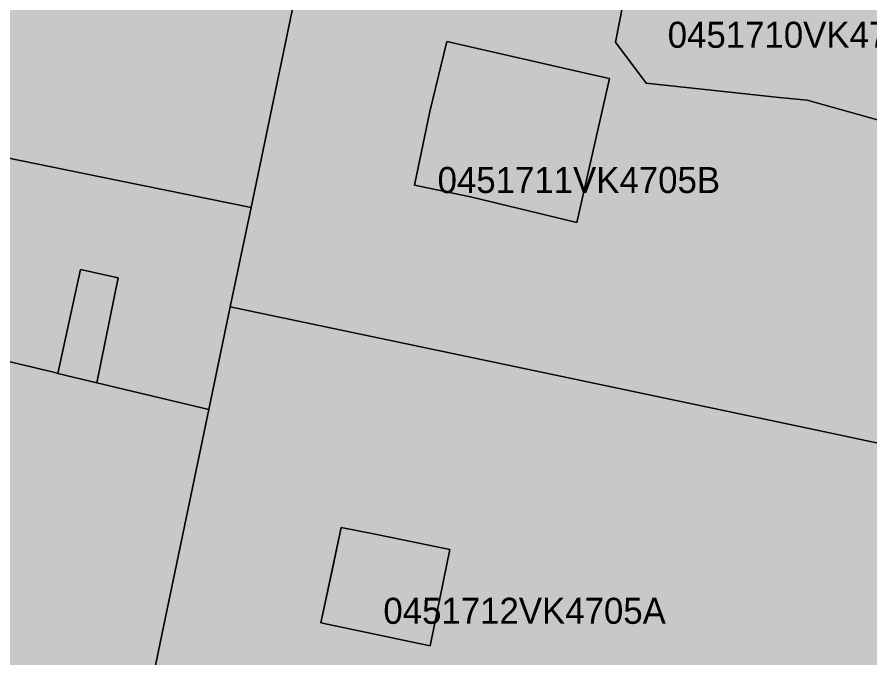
# Model space of a CAD drawing. Header units: metres. Extents: x -6 to 1255, y -2 to 532.
# Drawn here: x 693.21 to 725.99, y 428.17 to 452.78 of the extents above; entities that cross this region are included whole.
import ezdxf

# ---------------------------------------------------------------- set-up
doc = ezdxf.new("R2010")
doc.units = ezdxf.units.M
doc.header["$MEASUREMENT"] = 0
for name, color, linetype, lineweight, true_color in [('TPX_BUILDINGS', 7, 'CONTINUOUS', 0, 0x000000), ('TPX_BUILDINGS_HATCH', 7, 'CONTINUOUS', 0, 0xf0f0f0), ('TPX_BUILDINGS_SHADOWS_HATCH', 7, 'CONTINUOUS', 0, 0x000000), ('TPX_BUILDINGS_SHADOWS_OUTLINES', 7, 'CONTINUOUS', 0, 0x000000), ('TPX_CADASTRES', 7, 'CONTINUOUS', 0, 0x646464), ('TPX_CADASTRES_TEXT', 7, 'CONTINUOUS', 0, 0x000000)]:
    doc.layers.add(name, color=color, linetype=linetype, lineweight=lineweight, true_color=true_color)

msp = doc.modelspace()

# ---------------------------------------------------------------- hatches: boundary and pattern name
at = {"layer": 'TPX_BUILDINGS_HATCH'}
for points in [[(679.873, 464.378), (674.813, 451.018), (675.453, 450.888), (677.373, 450.498), (683.783, 449.198), (690.243, 447.898), (696.403, 446.648), (702.203, 445.468), (705.013, 458.948), (685.073, 463.258), (681.673, 463.988), (680.473, 464.248), (679.873, 464.378)], [(716.783, 454.768), (716.213, 451.818), (717.392, 450.238), (722.502, 449.698), (723.582, 449.588), (726.462, 448.778), (730.031, 447.775), (731.302, 447.417), (732.512, 452.947), (731.253, 453.26), (730.132, 453.538), (727.812, 454.118), (720.603, 455.918), (720.062, 453.228), (717.893, 453.278), (718.513, 456.448), (717.173, 456.778), (716.783, 454.768)], [(674.243, 448.328), (673.383, 444.198), (674.303, 443.978), (684.263, 441.608), (687.333, 440.878), (694.612, 439.138), (694.782, 439.098), (695.653, 443.088), (697.102, 442.768), (696.282, 438.738), (700.582, 437.708), (701.402, 441.658), (702.203, 445.468), (696.403, 446.648), (690.243, 447.898), (689.723, 445.208), (684.683, 446.338), (684.993, 447.848), (683.573, 448.138), (683.783, 449.198), (677.373, 450.498), (675.453, 450.888), (674.813, 451.018), (674.243, 448.328)], [(673.383, 444.198), (669.042, 423.508), (671.842, 422.888), (673.522, 422.518), (690.452, 418.738), (696.342, 417.428), (696.792, 419.548), (697.092, 420.988), (697.482, 422.868), (697.752, 424.148), (698.322, 426.878), (698.722, 428.808), (700.582, 437.708), (696.282, 438.738), (694.782, 439.098), (694.612, 439.138), (687.333, 440.878), (684.263, 441.608), (674.303, 443.978), (673.383, 444.198)]]:
    msp.add_hatch(color=256, dxfattribs=at).paths.add_polyline_path(points)
h = msp.add_hatch(color=256, dxfattribs=at)
h.paths.add_polyline_path([(702.203, 445.468), (701.402, 441.658), (713.122, 439.198), (723.902, 436.928), (724.252, 436.858), (728.772, 435.897), (731.302, 447.417), (730.031, 447.775), (726.462, 448.778), (723.582, 449.588), (722.502, 449.698), (717.392, 450.238), (716.213, 451.818), (716.783, 454.768), (717.173, 456.778), (713.123, 457.588), (708.823, 458.458), (705.013, 458.948), (702.203, 445.468)])
h.paths.add_polyline_path([(708.482, 446.328), (709.073, 449.158), (709.723, 451.838), (715.342, 450.568), (715.982, 450.428), (715.832, 449.738), (714.722, 444.888), (710.642, 445.878), (708.482, 446.328)], flags=16)
h = msp.add_hatch(color=256, dxfattribs=at)
h.paths.add_polyline_path([(698.722, 428.808), (698.322, 426.878), (701.192, 426.308), (700.602, 423.528), (700.952, 423.448), (702.432, 423.128), (706.022, 422.338), (712.932, 420.818), (713.122, 420.778), (720.092, 419.237), (721.882, 418.847), (724.892, 418.187), (728.772, 435.897), (724.252, 436.858), (723.902, 436.928), (713.122, 439.198), (701.402, 441.658), (700.582, 437.708), (698.722, 428.808)])
h.paths.add_polyline_path([(704.882, 429.518), (705.672, 433.178), (706.972, 432.918), (709.842, 432.328), (709.082, 428.628), (704.882, 429.518)], flags=16)
at = {"layer": 'TPX_BUILDINGS_SHADOWS_HATCH'}
for points in [[(709.073, 449.158), (708.482, 446.328), (710.642, 445.878), (714.722, 444.888), (715.832, 449.738), (715.982, 450.428), (715.342, 450.568), (709.723, 451.838), (709.073, 449.158)], [(695.653, 443.088), (694.782, 439.098), (696.282, 438.738), (697.102, 442.768), (695.653, 443.088)], [(705.33, 431.593), (704.882, 429.518), (709.082, 428.628), (709.842, 432.328), (706.972, 432.918), (705.672, 433.178), (705.33, 431.593)]]:
    msp.add_hatch(color=256, dxfattribs=at).paths.add_polyline_path(points)

# ---------------------------------------------------------------- linework, layer by layer
at = {"layer": 'TPX_BUILDINGS', "elevation": 0.042}
for points in [[(679.873, 464.378), (674.813, 451.018), (675.453, 450.888), (677.373, 450.498), (683.783, 449.198), (690.243, 447.898), (696.403, 446.648), (702.203, 445.468), (705.013, 458.948), (685.073, 463.258), (681.673, 463.988), (680.473, 464.248)], [(702.203, 445.468), (701.402, 441.658), (713.122, 439.198), (723.902, 436.928), (724.252, 436.858), (728.772, 435.897), (731.302, 447.417), (730.031, 447.775), (726.462, 448.778), (723.582, 449.588), (722.502, 449.698), (717.392, 450.238), (716.213, 451.818), (716.783, 454.768), (717.173, 456.778), (713.123, 457.588), (708.823, 458.458), (705.013, 458.948)], [(716.783, 454.768), (716.213, 451.818), (717.392, 450.238), (722.502, 449.698), (723.582, 449.588), (726.462, 448.778), (730.031, 447.775), (731.302, 447.417), (732.512, 452.947), (731.253, 453.26), (730.132, 453.538), (727.812, 454.118), (720.603, 455.918), (720.062, 453.228), (717.893, 453.278), (718.513, 456.448), (717.173, 456.778)], [(708.482, 446.328), (709.073, 449.158), (709.723, 451.838), (715.342, 450.568), (715.982, 450.428), (715.832, 449.738), (714.722, 444.888), (710.642, 445.878)], [(674.243, 448.328), (673.383, 444.198), (674.303, 443.978), (684.263, 441.608), (687.333, 440.878), (694.612, 439.138), (694.782, 439.098), (695.653, 443.088), (697.102, 442.768), (696.282, 438.738), (700.582, 437.708), (701.402, 441.658), (702.203, 445.468), (696.403, 446.648), (690.243, 447.898), (689.723, 445.208), (684.683, 446.338), (684.993, 447.848), (683.573, 448.138), (683.783, 449.198), (677.373, 450.498), (675.453, 450.888), (674.813, 451.018)], [(673.383, 444.198), (669.042, 423.508), (671.842, 422.888), (673.522, 422.518), (690.452, 418.738), (696.342, 417.428), (696.792, 419.548), (697.092, 420.988), (697.482, 422.868), (697.752, 424.148), (698.322, 426.878), (698.722, 428.808), (700.582, 437.708), (696.282, 438.738), (694.782, 439.098), (694.612, 439.138), (687.333, 440.878), (684.263, 441.608), (674.303, 443.978)], [(698.722, 428.808), (698.322, 426.878), (701.192, 426.308), (700.602, 423.528), (700.952, 423.448), (702.432, 423.128), (706.022, 422.338), (712.932, 420.818), (713.122, 420.778), (720.092, 419.237), (721.882, 418.847), (724.892, 418.187), (728.772, 435.897), (724.252, 436.858), (723.902, 436.928), (713.122, 439.198), (701.402, 441.658), (700.582, 437.708)], [(704.882, 429.518), (705.672, 433.178), (706.972, 432.918), (709.842, 432.328), (709.082, 428.628)]]:
    msp.add_lwpolyline(points, close=True, dxfattribs=at)
at = {"layer": 'TPX_BUILDINGS_SHADOWS_OUTLINES', "elevation": 0.039}
for points in [[(709.073, 449.158), (708.482, 446.328), (710.642, 445.878), (714.722, 444.888), (715.832, 449.738), (715.982, 450.428), (715.342, 450.568), (709.723, 451.838)], [(695.653, 443.088), (694.782, 439.098), (696.282, 438.738), (697.102, 442.768)], [(705.33, 431.593), (704.882, 429.518), (709.082, 428.628), (709.842, 432.328), (706.972, 432.918), (705.672, 433.178)]]:
    msp.add_lwpolyline(points, close=True, dxfattribs=at)
at = {"layer": 'TPX_CADASTRES', "elevation": 0.024}
for points in [[(679.873, 464.379), (674.813, 451.019), (675.453, 450.889), (677.373, 450.499), (683.783, 449.199), (690.243, 447.898), (696.403, 446.648), (702.203, 445.468), (705.013, 458.948), (685.073, 463.259), (681.673, 463.989), (680.473, 464.249)], [(702.203, 445.468), (701.402, 441.658), (713.122, 439.198), (723.902, 436.928), (724.252, 436.858), (728.772, 435.898), (731.302, 447.418), (726.462, 448.778), (723.582, 449.588), (722.502, 449.698), (717.392, 450.238), (716.213, 451.818), (716.783, 454.768), (717.173, 456.778), (713.123, 457.588), (708.823, 458.458), (705.013, 458.948)], [(716.783, 454.768), (716.213, 451.818), (717.392, 450.238), (722.502, 449.698), (723.582, 449.588), (726.462, 448.778), (731.302, 447.418), (732.512, 452.948), (730.132, 453.538), (727.812, 454.118), (720.603, 455.918), (719.663, 456.158), (718.513, 456.448), (717.173, 456.778)], [(674.243, 448.329), (673.383, 444.199), (674.303, 443.979), (684.263, 441.609), (687.333, 440.878), (694.612, 439.138), (694.782, 439.098), (696.282, 438.738), (700.582, 437.708), (701.402, 441.658), (702.203, 445.468), (696.403, 446.648), (690.243, 447.898), (683.783, 449.199), (677.373, 450.499), (675.453, 450.889), (674.813, 451.019)], [(673.383, 444.199), (669.042, 423.509), (671.842, 422.889), (673.522, 422.519), (690.452, 418.738), (696.342, 417.428), (696.792, 419.548), (697.092, 420.988), (697.482, 422.868), (697.752, 424.148), (698.322, 426.878), (698.722, 428.808), (700.582, 437.708), (696.282, 438.738), (694.782, 439.098), (694.612, 439.138), (687.333, 440.878), (684.263, 441.609), (674.303, 443.979)], [(698.322, 426.878), (697.752, 424.148), (700.602, 423.528), (700.952, 423.448), (702.432, 423.128), (706.022, 422.338), (712.932, 420.818), (713.122, 420.778), (720.092, 419.238), (721.882, 418.848), (724.892, 418.188), (728.772, 435.898), (724.252, 436.858), (723.902, 436.928), (713.122, 439.198), (701.402, 441.658), (700.582, 437.708), (698.722, 428.808)]]:
    msp.add_lwpolyline(points, close=True, dxfattribs=at)

# ---------------------------------------------------------------- texts
at = {"layer": 'TPX_CADASTRES_TEXT'}
for s, p in [('0451710VK4705B', (718.218, 451.602, 0.024)), ('0451711VK4705B', (709.374, 446.025, 0.024)), ('0451712VK4705A', (707.29, 429.479, 0.024))]:
    msp.add_text(s, height=1, dxfattribs=at).set_placement(p)

doc.saveas('drawing.dxf')
